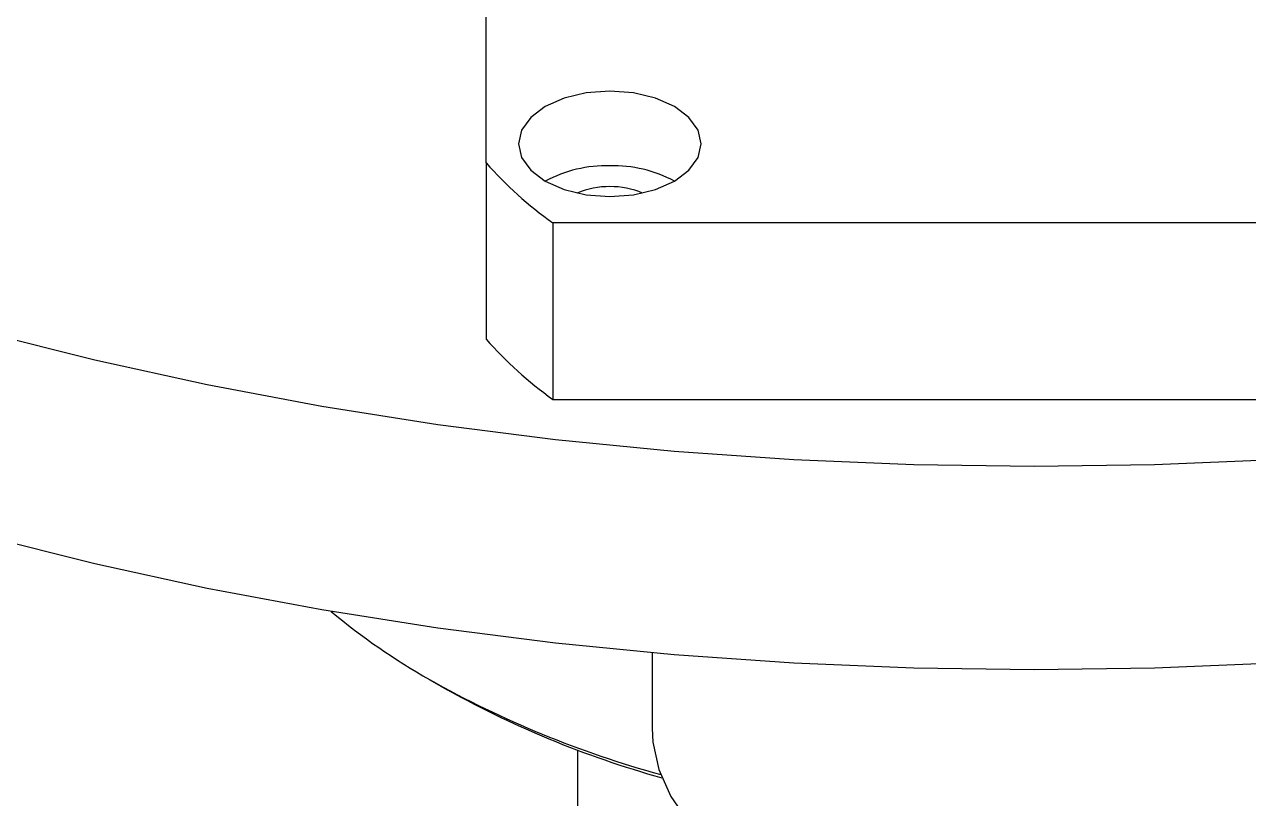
# Model space of a CAD drawing. Header units: millimetres. Extents: x 334 to 3694, y 0 to 2376.
# Drawn here: x 2565.99 to 2610.2, y 1085.34 to 1113.29 of the extents above; entities that cross this region are included whole.
import ezdxf

# ---------------------------------------------------------------- set-up
doc = ezdxf.new("R2010")
doc.units = ezdxf.units.MM
doc.header["$LTSCALE"] = 3
doc.layers.add('1_외형선', color=7, linetype='Continuous', lineweight=25)

msp = doc.modelspace()

# ---------------------------------------------------------------- linework, layer by layer
at = {"layer": '1_외형선'}
for p, q in [((2582.664, 1108.29), (2582.664, 1119.882)), ((2582.664, 1108.29), (2582.664, 1101.921)), ((2619.854, 1106.119), (2585.075, 1106.119)), ((2585.075, 1106.119), (2585.075, 1099.75)), ((2585.075, 1099.75), (2602.464, 1099.75)), ((2602.464, 1099.75), (2619.854, 1099.75)), ((2588.664, 1090.591), (2588.664, 1087.875)), ((2580.611, 1089.637), (2581.035, 1089.392)), ((2585.964, 1087.088), (2585.964, 1084.588))]:
    msp.add_line(p, q, dxfattribs=at)
at = {"layer": '1_외형선', "flags": 128}
for points in [[(2587.136, 1110.882), (2586.281, 1110.817), (2585.486, 1110.626), (2584.802, 1110.324), (2584.278, 1109.929), (2583.948, 1109.47), (2583.836, 1108.977), (2583.948, 1108.484), (2584.278, 1108.024), (2584.802, 1107.63), (2585.486, 1107.327), (2586.281, 1107.137), (2587.136, 1107.072), (2587.99, 1107.137), (2588.786, 1107.327), (2589.469, 1107.63), (2589.993, 1108.024), (2590.323, 1108.484), (2590.436, 1108.977), (2590.323, 1109.47), (2589.993, 1109.929), (2589.469, 1110.324), (2588.786, 1110.626), (2587.99, 1110.817), (2587.136, 1110.882)], [(2658.821, 1108.773), (2655.365, 1107.248), (2651.785, 1105.822), (2648.091, 1104.497), (2644.289, 1103.277), (2640.39, 1102.164), (2636.403, 1101.161), (2632.336, 1100.271), (2628.199, 1099.495), (2624.003, 1098.835), (2619.756, 1098.293), (2615.468, 1097.871), (2611.15, 1097.568), (2606.812, 1097.386), (2602.464, 1097.325), (2598.116, 1097.386), (2593.778, 1097.568), (2589.46, 1097.871), (2585.173, 1098.293), (2580.926, 1098.835), (2576.729, 1099.495), (2572.593, 1100.271), (2568.526, 1101.161), (2564.538, 1102.164)], [(2658.821, 1101.424), (2655.365, 1099.899), (2651.785, 1098.473), (2648.091, 1097.148), (2644.289, 1095.928), (2640.39, 1094.815), (2636.403, 1093.812), (2632.336, 1092.922), (2628.199, 1092.146), (2624.003, 1091.486), (2619.756, 1090.945), (2615.468, 1090.522), (2611.15, 1090.219), (2606.812, 1090.037), (2602.464, 1089.977), (2598.116, 1090.037), (2593.778, 1090.219), (2589.46, 1090.522), (2585.173, 1090.945), (2580.926, 1091.486), (2576.729, 1092.146), (2572.593, 1092.922), (2568.526, 1093.812), (2564.538, 1094.815)], [(2588.664, 1087.875), (2588.691, 1087.374), (2588.909, 1086.382), (2589.34, 1085.413), (2589.978, 1084.483), (2590.813, 1083.606), (2591.831, 1082.797), (2592.559, 1082.328)]]:
    msp.add_lwpolyline(points, dxfattribs=at)
at = {"layer": '1_외형선'}
for centre, radius, start, end in [((2593.666, 1118.083), 14.729, 221.6736, 234.3169), ((2587.042, 1103.421), 4.767, 88.8728, 118.0174), ((2587.229, 1103.421), 4.767, 61.9826, 91.1272), ((2587.136, 1104.328), 3.105, 67.5909, 112.4091), ((2593.666, 1111.714), 14.729, 221.6736, 234.3169), ((2592.913, 1111.216), 24.839, 230.3589, 240.3216), ((2598.818, 1122.045), 37.172, 240.6796, 254.6416), ((2598.558, 1120.385), 35.603, 240.5239, 254.457)]:
    msp.add_arc(centre, radius, start, end, dxfattribs=at)

doc.saveas('drawing.dxf')
